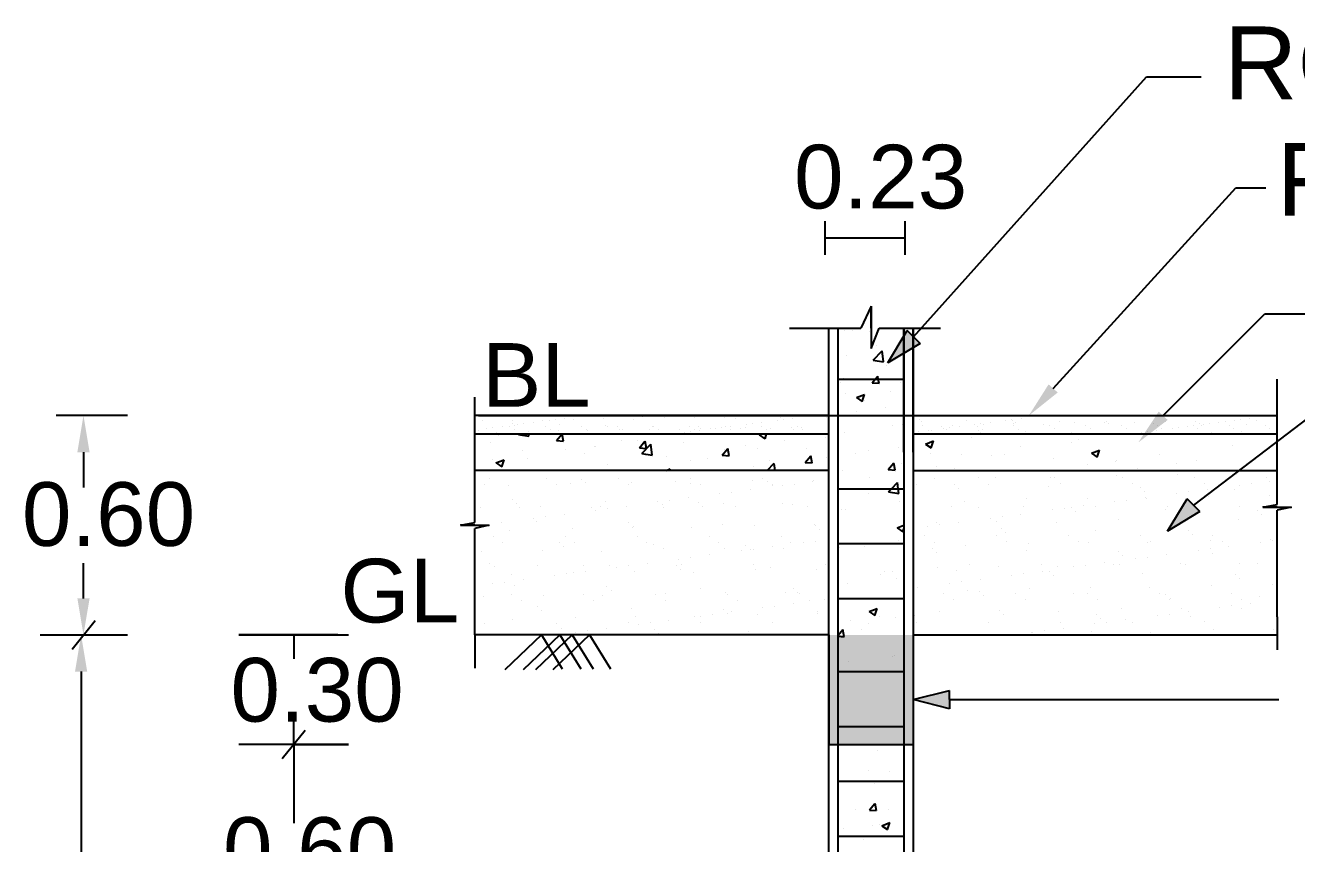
# Model space of a CAD drawing. Header units: metres. Extents: x 0 to 184, y 0 to 104.
# Drawn here: x 55.5 to 63.48, y 15.05 to 20.19 of the extents above; entities that cross this region are included whole.
import ezdxf

# ---------------------------------------------------------------- set-up
doc = ezdxf.new("R2010")
doc.units = ezdxf.units.M
doc.styles.get("Standard").update_dxf_attribs({"font": 'arial.ttf', "height": 0.35})

msp = doc.modelspace()

# ---------------------------------------------------------------- hatches: boundary and pattern name
at = {"lineweight": 25}
h = msp.add_hatch(color=7, dxfattribs=at)
h.paths.add_polyline_path([(61.07136, 18.23718), (61.03425, 18.27429), (61.01395, 18.24046), (61.01395, 18.13222), (61.07136, 18.16666)])
h.paths.add_polyline_path([(61.01395, 18.24046), (60.91248, 18.07133), (61.01395, 18.13222)])
h.paths.add_polyline_path([(61.07484, 18.2337), (61.07136, 18.23718), (61.07136, 18.16666), (61.11543, 18.1931)])
msp.add_hatch(color=7, dxfattribs=at).paths.add_polyline_path([(62.87253, 17.13597), (62.79138, 17.21717), (62.66961, 17.01421)])
h = msp.add_hatch(color=7, dxfattribs=at)
h.paths.add_polyline_path([(61.01395, 16.13168), (60.60064, 16.13168), (60.60064, 15.78725), (61.01395, 15.78725)])
h.paths.add_polyline_path([(61.01395, 16.3613), (60.60064, 16.3613), (60.60064, 16.13168), (61.01395, 16.13168)])
h.paths.add_polyline_path([(61.07136, 16.3613), (61.01395, 16.3613), (61.01395, 15.67244), (61.07136, 15.67244)])
h.paths.add_polyline_path([(61.01395, 15.78725), (60.60064, 15.78725), (60.60064, 15.67244), (61.01395, 15.67244)])
h.paths.add_polyline_path([(60.60064, 16.3613), (60.54323, 16.3613), (60.54323, 15.67244), (60.60064, 15.67244)])

# ---------------------------------------------------------------- linework, layer by layer
at = {"color": 7, "lineweight": 25}
for p, q in [((61.07484, 18.2337), (62.53613, 19.86644)), ((62.53613, 19.86644), (62.88056, 19.86644)), ((61.9509, 17.91009), (63.09755, 19.17105)), ((63.09755, 19.17105), (63.28677, 19.17105)), ((60.51908, 18.74899), (60.51908, 18.9598)), ((61.02164, 18.74899), (61.02164, 18.9598)), ((60.51908, 18.85501), (61.02164, 18.85501)), ((60.8073, 18.42651), (60.74337, 18.28936)), ((60.8073, 18.42651), (60.8073, 18.16146)), ((60.8073, 18.28936), (60.8073, 18.42651)), ((62.64092, 17.73902), (63.28013, 18.37823)), ((63.28013, 18.37823), (63.58133, 18.37823)), ((60.2948, 18.28936), (60.74337, 18.28936)), ((60.54323, 13.03181), (60.54323, 18.28936)), ((60.54323, 17.73902), (60.54323, 18.28936)), ((60.60064, 13.03181), (60.60064, 18.28936)), ((60.60064, 17.5094), (60.60064, 18.28936)), ((60.60064, 18.28936), (60.74337, 18.28936)), ((60.8073, 18.16146), (60.85919, 18.28936)), ((60.85919, 18.28936), (61.01395, 18.28936)), ((60.85919, 18.28936), (61.24359, 18.28936)), ((61.01395, 18.28936), (61.01395, 13.03181)), ((61.01395, 17.50971), (61.01395, 18.28936)), ((61.07136, 18.28936), (61.07136, 13.03181)), ((61.07136, 17.5094), (61.07136, 18.28936)), ((60.63998, 18.27702), (60.63998, 18.27702)), ((60.68913, 18.27533), (60.68913, 18.27533)), ((60.7981, 18.26877), (60.7981, 18.26877)), ((60.91248, 18.07133), (61.03425, 18.27429)), ((61.07484, 18.2337), (61.03425, 18.27429)), ((61.07484, 18.2337), (61.11543, 18.1931)), ((60.54323, 16.3613), (60.54323, 18.19826)), ((60.82099, 18.08758), (60.87752, 18.1465)), ((60.84216, 18.17783), (60.84216, 18.17783)), ((60.88557, 18.0774), (60.87755, 18.14633)), ((61.11543, 18.1931), (60.91248, 18.07133)), ((60.65618, 18.11761), (60.65618, 18.11761)), ((60.82114, 18.08727), (60.88569, 18.07726)), ((60.90742, 18.0511), (60.90742, 18.0511)), ((60.60064, 17.96864), (61.01395, 17.96864)), ((60.60064, 17.96864), (61.01395, 17.96864)), ((60.60064, 17.96864), (61.01395, 17.96864)), ((60.63132, 17.97354), (60.63132, 17.97354)), ((60.81399, 17.946), (60.83299, 17.96864)), ((60.83299, 17.96864), (60.84898, 17.9877)), ((60.85291, 17.96864), (60.84949, 17.98717)), ((60.85788, 17.94167), (60.85291, 17.96864)), ((63.35794, 17.85383), (63.35794, 17.96915)), ((60.61545, 17.94578), (60.61545, 17.94578)), ((60.81397, 17.94593), (60.85735, 17.94214)), ((60.93218, 17.89002), (60.93218, 17.89002)), ((60.99297, 17.95022), (60.99297, 17.95022)), ((58.31953, 17.73902), (58.31953, 17.85434)), ((60.64735, 17.87599), (60.64735, 17.87599)), ((60.7151, 17.85299), (60.76592, 17.8725)), ((60.71521, 17.85282), (60.75131, 17.82846)), ((60.75138, 17.82849), (60.7661, 17.87235)), ((60.76814, 17.83571), (60.76814, 17.83571)), ((63.35794, 17.18172), (63.35794, 17.85383)), ((56.13959, 17.73902), (55.68989, 17.73902)), ((60.54323, 17.73902), (58.31953, 17.73902)), ((58.31953, 17.06691), (58.31953, 17.73902)), ((60.54323, 17.73902), (58.34162, 17.73902)), ((58.34162, 17.73902), (60.54323, 17.73902)), ((58.8822, 17.72101), (58.8822, 17.72101)), ((58.98079, 17.73399), (58.98079, 17.73399)), ((59.01857, 17.73896), (59.01857, 17.73896)), ((59.37117, 17.73144), (59.37117, 17.73144)), ((59.50941, 17.72428), (59.50941, 17.72428)), ((59.6525, 17.73728), (59.6525, 17.73728)), ((59.69939, 17.7267), (59.69939, 17.7267)), ((59.88506, 17.72581), (59.88506, 17.72581)), ((59.94293, 17.73478), (59.94293, 17.73478)), ((59.95631, 17.72252), (59.95631, 17.72252)), ((60.08109, 17.73287), (60.08109, 17.73287)), ((60.23764, 17.72837), (60.23764, 17.72837)), ((60.27108, 17.73529), (60.27108, 17.73529)), ((60.31671, 17.72194), (60.31671, 17.72194)), ((60.4153, 17.73492), (60.4153, 17.73492)), ((60.45675, 17.7344), (60.45675, 17.7344)), ((60.52807, 17.72587), (60.52807, 17.72587)), ((60.54323, 17.73902), (61.07136, 17.73902)), ((60.54323, 16.3613), (60.54323, 17.73902)), ((60.71648, 17.76484), (60.71648, 17.76484)), ((60.89818, 17.78876), (60.89818, 17.78876)), ((61.07136, 17.73902), (63.35794, 17.73902)), ((61.75122, 17.72288), (61.75122, 17.72288)), ((61.84981, 17.73586), (61.84981, 17.73586)), ((63.55281, 17.72596), (62.83197, 17.17658)), ((63.18573, 17.72381), (63.18573, 17.72381)), ((63.28432, 17.73679), (63.28432, 17.73679)), ((58.33981, 17.64873), (58.33981, 17.64873)), ((58.36603, 17.70708), (58.36603, 17.70708)), ((58.39468, 17.65682), (58.39468, 17.65682)), ((58.43246, 17.6618), (58.43246, 17.6618)), ((58.49146, 17.66956), (58.49146, 17.66956)), ((58.53523, 17.66864), (58.53523, 17.66864)), ((58.55447, 17.68891), (58.55447, 17.68891)), ((58.55602, 17.70951), (58.55602, 17.70951)), ((58.56584, 17.64914), (58.56584, 17.64914)), ((58.56785, 17.67665), (58.56785, 17.67665)), ((58.59005, 17.68254), (58.59005, 17.68254)), ((58.62783, 17.68752), (58.62783, 17.68752)), ((58.65416, 17.64146), (58.65416, 17.64146)), ((58.68683, 17.69529), (58.68683, 17.69529)), ((58.74169, 17.70862), (58.74169, 17.70862)), ((58.76126, 17.66905), (58.76126, 17.66905)), ((58.78542, 17.70826), (58.78542, 17.70826)), ((58.79186, 17.64955), (58.79186, 17.64955)), ((58.8232, 17.71324), (58.8232, 17.71324)), ((58.84415, 17.64388), (58.84415, 17.64388)), ((58.84918, 17.68249), (58.84918, 17.68249)), ((58.93772, 17.71568), (58.93772, 17.71568)), ((58.98728, 17.66946), (58.98728, 17.66946)), ((59.01789, 17.64996), (59.01789, 17.64996)), ((59.02982, 17.64299), (59.02982, 17.64299)), ((59.12771, 17.7181), (59.12771, 17.7181)), ((59.13961, 17.67999), (59.13961, 17.67999)), ((59.15299, 17.66774), (59.15299, 17.66774)), ((59.21331, 17.66987), (59.21331, 17.66987)), ((59.22585, 17.65005), (59.22585, 17.65005)), ((59.24392, 17.65037), (59.24392, 17.65037)), ((59.31337, 17.71721), (59.31337, 17.71721)), ((59.41584, 17.65248), (59.41584, 17.65248)), ((59.43432, 17.67358), (59.43432, 17.67358)), ((59.43933, 17.67028), (59.43933, 17.67028)), ((59.46994, 17.65078), (59.46994, 17.65078)), ((59.6015, 17.65159), (59.6015, 17.65159)), ((59.66536, 17.67069), (59.66536, 17.67069)), ((59.69597, 17.65119), (59.69597, 17.65119)), ((59.72474, 17.67108), (59.72474, 17.67108)), ((59.7306, 17.64478), (59.7306, 17.64478)), ((59.73812, 17.65882), (59.73812, 17.65882)), ((59.79754, 17.65865), (59.79754, 17.65865)), ((59.82919, 17.65776), (59.82919, 17.65776)), ((59.86697, 17.66273), (59.86697, 17.66273)), ((59.89139, 17.6711), (59.89139, 17.6711)), ((59.92199, 17.6516), (59.92199, 17.6516)), ((59.92597, 17.6705), (59.92597, 17.6705)), ((59.98752, 17.66107), (59.98752, 17.66107)), ((60.01945, 17.66466), (60.01945, 17.66466)), ((60.02456, 17.68348), (60.02456, 17.68348)), ((60.06234, 17.68845), (60.06234, 17.68845)), ((60.11741, 17.67151), (60.11741, 17.67151)), ((60.12134, 17.69622), (60.12134, 17.69622)), ((60.14802, 17.65201), (60.14802, 17.65201)), ((60.17319, 17.66018), (60.17319, 17.66018)), ((60.21993, 17.7092), (60.21993, 17.7092)), ((60.25771, 17.71417), (60.25771, 17.71417)), ((60.30988, 17.66217), (60.30988, 17.66217)), ((60.32326, 17.64991), (60.32326, 17.64991)), ((60.34344, 17.67192), (60.34344, 17.67192)), ((60.36922, 17.66724), (60.36922, 17.66724)), ((60.37405, 17.65242), (60.37405, 17.65242)), ((60.54144, 17.71361), (60.54144, 17.71361)), ((60.94205, 17.67635), (60.94205, 17.67635)), ((61.00513, 17.68084), (61.00513, 17.68084)), ((61.1132, 17.71696), (61.1132, 17.71696)), ((61.12658, 17.7047), (61.12658, 17.7047)), ((61.13089, 17.67826), (61.13089, 17.67826)), ((61.16511, 17.64571), (61.16511, 17.64571)), ((61.18972, 17.64684), (61.18972, 17.64684)), ((61.24754, 17.67356), (61.24754, 17.67356)), ((61.2637, 17.65869), (61.2637, 17.65869)), ((61.27815, 17.65406), (61.27815, 17.65406)), ((61.30148, 17.66367), (61.30148, 17.66367)), ((61.31656, 17.67737), (61.31656, 17.67737)), ((61.36048, 17.67143), (61.36048, 17.67143)), ((61.40791, 17.71054), (61.40791, 17.71054)), ((61.45907, 17.68441), (61.45907, 17.68441)), ((61.47357, 17.67397), (61.47357, 17.67397)), ((61.48015, 17.64434), (61.48015, 17.64434)), ((61.49685, 17.68939), (61.49685, 17.68939)), ((61.50418, 17.65448), (61.50418, 17.65448)), ((61.51259, 17.68443), (61.51259, 17.68443)), ((61.55585, 17.69716), (61.55585, 17.69716)), ((61.65444, 17.71013), (61.65444, 17.71013)), ((61.69222, 17.71511), (61.69222, 17.71511)), ((61.69834, 17.70805), (61.69834, 17.70805)), ((61.6996, 17.67438), (61.6996, 17.67438)), ((61.70258, 17.68686), (61.70258, 17.68686)), ((61.71172, 17.69579), (61.71172, 17.69579)), ((61.7302, 17.65489), (61.7302, 17.65489)), ((61.88825, 17.68597), (61.88825, 17.68597)), ((61.92562, 17.6748), (61.92562, 17.6748)), ((61.95623, 17.6553), (61.95623, 17.6553)), ((61.99305, 17.70163), (61.99305, 17.70163)), ((62.08428, 17.69303), (62.08428, 17.69303)), ((62.15165, 17.67521), (62.15165, 17.67521)), ((62.18225, 17.65571), (62.18225, 17.65571)), ((62.27426, 17.69545), (62.27426, 17.69545)), ((62.28347, 17.69913), (62.28347, 17.69913)), ((62.29685, 17.68688), (62.29685, 17.68688)), ((62.37767, 17.67562), (62.37767, 17.67562)), ((62.40828, 17.65612), (62.40828, 17.65612)), ((62.45993, 17.69456), (62.45993, 17.69456)), ((62.57818, 17.69272), (62.57818, 17.69272)), ((62.59962, 17.64665), (62.59962, 17.64665)), ((62.6037, 17.67603), (62.6037, 17.67603)), ((62.63431, 17.65653), (62.63431, 17.65653)), ((62.65596, 17.70163), (62.65596, 17.70163)), ((62.69821, 17.65963), (62.69821, 17.65963)), ((62.73599, 17.6646), (62.73599, 17.6646)), ((62.79499, 17.67237), (62.79499, 17.67237)), ((62.82973, 17.67644), (62.82973, 17.67644)), ((62.84595, 17.70405), (62.84595, 17.70405)), ((62.86033, 17.65694), (62.86033, 17.65694)), ((62.86861, 17.69022), (62.86861, 17.69022)), ((62.88199, 17.67796), (62.88199, 17.67796)), ((62.89358, 17.68535), (62.89358, 17.68535)), ((62.93136, 17.69032), (62.93136, 17.69032)), ((62.99036, 17.69809), (62.99036, 17.69809)), ((63.03162, 17.70316), (63.03162, 17.70316)), ((63.05575, 17.67685), (63.05575, 17.67685)), ((63.08636, 17.65735), (63.08636, 17.65735)), ((63.08895, 17.71107), (63.08895, 17.71107)), ((63.12673, 17.71604), (63.12673, 17.71604)), ((63.16332, 17.6838), (63.16332, 17.6838)), ((63.22765, 17.71022), (63.22765, 17.71022)), ((63.28178, 17.67726), (63.28178, 17.67726)), ((63.31238, 17.65776), (63.31238, 17.65776)), ((58.31953, 17.62421), (60.54323, 17.62421)), ((58.33629, 17.6252), (58.33629, 17.6252)), ((58.35184, 17.62421), (58.3551, 17.62392)), ((58.35564, 17.62348), (58.3555, 17.62421)), ((58.41487, 17.57202), (58.41487, 17.57202)), ((58.45813, 17.63439), (58.45813, 17.63439)), ((58.46614, 17.61736), (58.46614, 17.61736)), ((58.59339, 17.62084), (58.59663, 17.62421)), ((58.59354, 17.62053), (58.65809, 17.61052)), ((58.65797, 17.61065), (58.6564, 17.62421)), ((58.78148, 17.61848), (58.78148, 17.61848)), ((58.83231, 17.58217), (58.87569, 17.57838)), ((58.83233, 17.58224), (58.86732, 17.62394)), ((58.85359, 17.60099), (58.85359, 17.60099)), ((58.87623, 17.57793), (58.86783, 17.62342)), ((59.24104, 17.58462), (59.24104, 17.58462)), ((59.34314, 17.58403), (59.34314, 17.58403)), ((59.35292, 17.5367), (59.38791, 17.5784)), ((59.39682, 17.53238), (59.38842, 17.57787)), ((59.4983, 17.61774), (59.4983, 17.61774)), ((59.62849, 17.56825), (59.62849, 17.56825)), ((59.63382, 17.63204), (59.63382, 17.63204)), ((59.6716, 17.63701), (59.6716, 17.63701)), ((60.10526, 17.6189), (60.1191, 17.62421)), ((60.10537, 17.61872), (60.14147, 17.59437)), ((60.14154, 17.59439), (60.15155, 17.62421)), ((60.26587, 17.58327), (60.26587, 17.58327)), ((60.51877, 17.60369), (60.51877, 17.60369)), ((60.63852, 17.63438), (60.63852, 17.63438)), ((61.07136, 17.62421), (63.35794, 17.62421)), ((61.10611, 17.63795), (61.10611, 17.63795)), ((61.14834, 17.56077), (61.19916, 17.58028)), ((61.14844, 17.56059), (61.18455, 17.53624)), ((61.18462, 17.53626), (61.19933, 17.58012)), ((61.44051, 17.59903), (61.44051, 17.59903)), ((61.49353, 17.63209), (61.49353, 17.63209)), ((61.62221, 17.62295), (61.62221, 17.62295)), ((61.77486, 17.63793), (61.77486, 17.63793)), ((62.06529, 17.63543), (62.06529, 17.63543)), ((62.0658, 17.56766), (62.0658, 17.56766)), ((62.11254, 17.59121), (62.11254, 17.59121)), ((62.36, 17.62901), (62.36, 17.62901)), ((62.37241, 17.6274), (62.37241, 17.6274)), ((62.50284, 17.63391), (62.50284, 17.63391)), ((62.54062, 17.63888), (62.54062, 17.63888)), ((62.56239, 17.62983), (62.56239, 17.62983)), ((62.65042, 17.62652), (62.65042, 17.62652)), ((62.74806, 17.62894), (62.74806, 17.62894)), ((62.94409, 17.636), (62.94409, 17.636)), ((63.13408, 17.63842), (63.13408, 17.63842)), ((55.8621, 17.5094), (55.8621, 17.28815)), ((58.61918, 17.51986), (58.61918, 17.51986)), ((58.88655, 17.52392), (58.88655, 17.52392)), ((59.00663, 17.50349), (59.00663, 17.50349)), ((59.06825, 17.54784), (59.06825, 17.54784)), ((59.07502, 17.54508), (59.07502, 17.54508)), ((59.3529, 17.53663), (59.39628, 17.53283)), ((59.368, 17.5007), (59.42453, 17.55962)), ((59.36815, 17.50039), (59.4327, 17.49038)), ((59.39408, 17.48712), (59.39408, 17.48712)), ((59.43258, 17.49052), (59.42456, 17.55945)), ((59.52229, 17.48239), (59.52229, 17.48239)), ((59.87349, 17.49108), (59.91688, 17.48729)), ((59.87352, 17.49115), (59.90851, 17.53285)), ((59.8889, 17.52886), (59.8889, 17.52886)), ((59.91741, 17.48683), (59.90901, 17.53232)), ((60.01594, 17.55188), (60.01594, 17.55188)), ((60.09549, 17.53103), (60.09549, 17.53103)), ((60.39411, 17.4456), (60.4291, 17.4873)), ((60.40339, 17.53551), (60.40339, 17.53551)), ((60.438, 17.44128), (60.4296, 17.48677)), ((60.70725, 17.50249), (60.70725, 17.50249)), ((60.79084, 17.51914), (60.79084, 17.51914)), ((60.98213, 17.53868), (60.98213, 17.53868)), ((61.17829, 17.50277), (61.17829, 17.50277)), ((61.37328, 17.49364), (61.37328, 17.49364)), ((61.56574, 17.4864), (61.56574, 17.4864)), ((61.64252, 17.495), (61.64252, 17.495)), ((61.74594, 17.54475), (61.74594, 17.54475)), ((62.19141, 17.50264), (62.24223, 17.52215)), ((62.19152, 17.50246), (62.22762, 17.47811)), ((62.22769, 17.47814), (62.24241, 17.522)), ((62.62113, 17.49333), (62.62113, 17.49333)), ((63.07951, 17.55368), (63.07951, 17.55368)), ((58.42817, 17.46357), (58.42817, 17.46357)), ((58.45235, 17.44293), (58.50317, 17.46244)), ((58.45246, 17.44276), (58.48856, 17.4184)), ((58.48863, 17.41843), (58.50335, 17.46229)), ((58.65174, 17.47243), (58.65174, 17.47243)), ((59.14963, 17.43129), (59.14963, 17.43129)), ((59.52092, 17.39459), (59.54624, 17.40431)), ((59.54321, 17.39459), (59.54642, 17.40416)), ((59.67221, 17.45838), (59.67221, 17.45838)), ((59.78153, 17.47075), (59.78153, 17.47075)), ((60.06717, 17.41822), (60.06717, 17.41822)), ((60.15607, 17.39459), (60.19914, 17.43948)), ((60.16898, 17.45438), (60.16898, 17.45438)), ((60.20437, 17.39459), (60.19917, 17.43931)), ((60.39408, 17.44554), (60.43747, 17.44174)), ((60.52555, 17.47857), (60.52555, 17.47857)), ((60.9147, 17.40006), (60.94969, 17.44176)), ((60.94388, 17.42164), (60.94388, 17.42164)), ((60.95859, 17.39573), (60.95019, 17.44122)), ((60.99631, 17.43923), (60.99631, 17.43923)), ((61.21924, 17.42235), (61.21924, 17.42235)), ((61.33133, 17.40527), (61.33133, 17.40527)), ((61.95319, 17.47003), (61.95319, 17.47003)), ((62.16454, 17.43322), (62.16454, 17.43322)), ((62.34064, 17.45366), (62.34064, 17.45366)), ((62.34624, 17.45714), (62.34624, 17.45714)), ((62.48069, 17.40402), (62.48069, 17.40402)), ((62.72809, 17.43729), (62.72809, 17.43729)), ((62.85335, 17.45512), (62.85335, 17.45512)), ((60.54323, 17.39459), (58.31953, 17.39459)), ((58.40888, 17.34578), (58.40888, 17.34578)), ((58.76867, 17.34338), (58.76867, 17.34338)), ((58.98973, 17.34079), (58.98973, 17.34079)), ((59.22072, 17.3442), (59.22072, 17.3442)), ((59.57915, 17.32795), (59.57915, 17.32795)), ((59.67277, 17.34502), (59.67277, 17.34502)), ((60.06494, 17.32971), (60.06494, 17.32971)), ((60.12482, 17.34584), (60.12482, 17.34584)), ((60.54323, 17.39459), (60.13013, 17.39459)), ((60.16, 17.32296), (60.16, 17.32296)), ((60.44242, 17.32494), (60.44242, 17.32494)), ((60.44491, 17.33456), (60.44491, 17.33456)), ((60.6297, 17.39276), (60.6297, 17.39276)), ((60.79597, 17.34969), (60.79597, 17.34969)), ((60.91468, 17.39999), (60.95806, 17.39619)), ((61.07136, 17.39459), (63.35794, 17.39459)), ((61.20831, 17.34691), (61.20831, 17.34691)), ((61.46892, 17.39459), (61.47028, 17.39621)), ((61.47099, 17.39459), (61.47079, 17.39567)), ((61.48098, 17.34831), (61.48098, 17.34831)), ((61.58828, 17.35175), (61.58828, 17.35175)), ((61.93303, 17.34913), (61.93303, 17.34913)), ((61.95962, 17.34997), (61.95962, 17.34997)), ((62.35168, 17.3641), (62.35168, 17.3641)), ((62.38508, 17.34995), (62.38508, 17.34995)), ((62.73166, 17.36894), (62.73166, 17.36894)), ((62.83714, 17.35077), (62.83714, 17.35077)), ((62.96368, 17.3902), (62.96368, 17.3902)), ((63.10299, 17.36716), (63.10299, 17.36716)), ((63.28919, 17.35159), (63.28919, 17.35159)), ((63.31144, 17.32681), (63.31144, 17.32681)), ((58.37783, 17.30356), (58.37783, 17.30356)), ((58.52951, 17.2984), (58.52951, 17.2984)), ((58.82988, 17.30438), (58.82988, 17.30438)), ((58.92157, 17.31252), (58.92157, 17.31252)), ((59.01649, 17.31627), (59.01649, 17.31627)), ((59.28193, 17.3052), (59.28193, 17.3052)), ((59.30154, 17.31737), (59.30154, 17.31737)), ((59.67288, 17.31559), (59.67288, 17.31559)), ((59.73399, 17.30602), (59.73399, 17.30602)), ((59.85811, 17.24801), (59.85811, 17.24801)), ((59.93367, 17.25796), (59.93367, 17.25796)), ((60.05168, 17.27349), (60.05168, 17.27349)), ((60.18604, 17.30685), (60.18604, 17.30685)), ((60.18676, 17.29845), (60.18676, 17.29845)), ((60.24885, 17.29945), (60.24885, 17.29945)), ((60.32441, 17.3094), (60.32441, 17.3094)), ((60.60064, 17.27978), (61.01395, 17.27978)), ((60.79119, 17.25241), (60.79119, 17.25241)), ((60.91722, 17.26043), (60.93579, 17.27978)), ((60.91736, 17.26012), (60.98191, 17.25011)), ((60.93579, 17.27978), (60.97375, 17.31935)), ((60.97836, 17.27978), (60.97378, 17.31917)), ((60.9818, 17.25024), (60.97836, 17.27978)), ((61.09014, 17.30849), (61.09014, 17.30849)), ((61.33028, 17.30514), (61.33028, 17.30514)), ((61.35703, 17.28062), (61.35703, 17.28062)), ((61.54219, 17.30931), (61.54219, 17.30931)), ((61.91969, 17.2923), (61.91969, 17.2923)), ((61.99425, 17.31013), (61.99425, 17.31013)), ((62.4463, 17.31095), (62.4463, 17.31095)), ((62.50055, 17.28731), (62.50055, 17.28731)), ((62.5273, 17.2628), (62.5273, 17.2628)), ((62.72713, 17.24988), (62.72713, 17.24988)), ((62.80269, 17.25983), (62.80269, 17.25983)), ((62.89835, 17.31177), (62.89835, 17.31177)), ((62.9207, 17.27536), (62.9207, 17.27536)), ((63.08996, 17.27448), (63.08996, 17.27448)), ((63.11787, 17.30132), (63.11787, 17.30132)), ((63.19343, 17.31127), (63.19343, 17.31127)), ((63.3504, 17.31259), (63.3504, 17.31259)), ((58.35446, 17.16408), (58.35446, 17.16408)), ((58.55336, 17.21338), (58.55336, 17.21338)), ((58.58012, 17.18887), (58.58012, 17.18887)), ((58.5982, 17.16317), (58.5982, 17.16317)), ((58.73443, 17.16892), (58.73443, 17.16892)), ((59.05025, 17.16399), (59.05025, 17.16399)), ((59.10576, 17.16714), (59.10576, 17.16714)), ((59.14278, 17.20055), (59.14278, 17.20055)), ((59.2702, 17.17061), (59.2702, 17.17061)), ((59.46737, 17.19657), (59.46737, 17.19657)), ((59.49783, 17.18127), (59.49783, 17.18127)), ((59.5023, 17.16481), (59.5023, 17.16481)), ((59.54293, 17.20652), (59.54293, 17.20652)), ((59.66094, 17.22205), (59.66094, 17.22205)), ((59.72363, 17.19556), (59.72363, 17.19556)), ((59.75039, 17.17104), (59.75039, 17.17104)), ((59.8778, 17.18612), (59.8778, 17.18612)), ((59.95435, 17.16563), (59.95435, 17.16563)), ((60.24913, 17.18433), (60.24913, 17.18433)), ((60.31305, 17.18272), (60.31305, 17.18272)), ((60.40641, 17.16645), (60.40641, 17.16645)), ((60.98748, 17.19761), (60.98748, 17.19761)), ((61.31051, 17.1681), (61.31051, 17.1681)), ((61.39251, 17.20153), (61.39251, 17.20153)), ((61.48332, 17.1649), (61.48332, 17.1649)), ((61.76256, 17.16892), (61.76256, 17.16892)), ((61.78457, 17.21565), (61.78457, 17.21565)), ((62.13922, 17.17248), (62.13922, 17.17248)), ((62.16454, 17.2205), (62.16454, 17.2205)), ((62.21462, 17.16974), (62.21462, 17.16974)), ((62.33639, 17.19844), (62.33639, 17.19844)), ((62.41195, 17.20839), (62.41195, 17.20839)), ((62.52996, 17.22392), (62.52996, 17.22392)), ((62.53588, 17.21872), (62.53588, 17.21872)), ((62.66667, 17.17056), (62.66667, 17.17056)), ((62.66961, 17.01421), (62.79138, 17.21717)), ((62.87088, 17.13762), (62.79138, 17.21717)), ((62.83197, 17.17658), (62.79138, 17.21717)), ((62.92794, 17.23284), (62.92794, 17.23284)), ((63.11872, 17.17138), (63.11872, 17.17138)), ((63.26766, 17.16497), (63.35794, 17.18172)), ((63.26766, 17.16497), (63.44691, 17.16497)), ((63.35794, 17.16497), (63.26766, 17.16497)), ((63.30791, 17.23769), (63.30791, 17.23769)), ((63.44691, 17.16497), (63.35794, 17.14584)), ((58.68589, 17.09368), (58.68589, 17.09368)), ((58.76145, 17.10363), (58.76145, 17.10363)), ((58.87946, 17.11917), (58.87946, 17.11917)), ((59.07663, 17.14513), (59.07663, 17.14513)), ((59.15219, 17.15507), (59.15219, 17.15507)), ((60.62087, 17.15115), (60.62087, 17.15115)), ((60.64645, 17.1502), (60.64645, 17.1502)), ((61.55491, 17.09555), (61.55491, 17.09555)), ((61.63047, 17.1055), (61.63047, 17.1055)), ((61.74848, 17.12104), (61.74848, 17.12104)), ((61.94565, 17.147), (61.94565, 17.147)), ((62.02121, 17.15694), (62.02121, 17.15694)), ((62.06418, 17.15991), (62.06418, 17.15991)), ((62.09093, 17.13539), (62.09093, 17.13539)), ((62.36083, 17.0844), (62.36083, 17.0844)), ((62.65359, 17.14707), (62.65359, 17.14707)), ((62.87256, 17.13598), (62.66961, 17.01421)), ((63.11214, 17.08746), (63.11214, 17.08746)), ((63.23445, 17.14208), (63.23445, 17.14208)), ((63.2612, 17.11757), (63.2612, 17.11757)), ((63.35794, 16.47611), (63.35794, 17.14584)), ((58.22924, 17.05016), (58.31953, 17.06691)), ((58.22924, 17.05016), (58.4085, 17.05016)), ((58.31953, 17.05016), (58.22924, 17.05016)), ((58.4085, 17.05016), (58.31953, 17.03103)), ((58.31953, 16.3613), (58.31953, 17.03103)), ((58.37071, 17.05219), (58.37071, 17.05219)), ((58.48872, 17.06773), (58.48872, 17.06773)), ((58.53865, 17.0187), (58.53865, 17.0187)), ((58.7064, 17.07314), (58.7064, 17.07314)), ((58.93071, 17.03282), (58.93071, 17.03282)), ((59.28726, 17.06815), (59.28726, 17.06815)), ((59.31069, 17.03767), (59.31069, 17.03767)), ((59.31402, 17.04364), (59.31402, 17.04364)), ((59.68202, 17.03589), (59.68202, 17.03589)), ((59.87668, 17.05532), (59.87668, 17.05532)), ((60.07409, 17.05001), (60.07409, 17.05001)), ((60.45406, 17.05486), (60.45406, 17.05486)), ((60.45753, 17.05033), (60.45753, 17.05033)), ((60.48429, 17.02581), (60.48429, 17.02581)), ((60.97174, 17.03445), (61.01395, 17.05066)), ((60.97185, 17.03428), (61.00795, 17.00992)), ((61.00802, 17.00995), (61.01395, 17.02764)), ((61.16417, 17.04411), (61.16417, 17.04411)), ((61.21746, 17.06721), (61.21746, 17.06721)), ((61.23973, 17.05406), (61.23973, 17.05406)), ((61.35774, 17.0696), (61.35774, 17.0696)), ((61.59743, 17.07205), (61.59743, 17.07205)), ((61.6278, 17.03251), (61.6278, 17.03251)), ((61.65456, 17.00799), (61.65456, 17.00799)), ((61.96876, 17.07027), (61.96876, 17.07027)), ((62.21722, 17.01967), (62.21722, 17.01967)), ((62.79807, 17.01468), (62.79807, 17.01468)), ((58.43385, 16.97906), (58.43385, 16.97906)), ((58.49506, 16.94006), (58.49506, 16.94006)), ((58.85089, 16.94075), (58.85089, 16.94075)), ((58.8859, 16.97988), (58.8859, 16.97988)), ((58.94712, 16.94088), (58.94712, 16.94088)), ((59.33796, 16.9807), (59.33796, 16.9807)), ((59.39917, 16.9417), (59.39917, 16.9417)), ((59.4403, 16.92792), (59.4403, 16.92792)), ((59.79001, 16.98152), (59.79001, 16.98152)), ((59.85122, 16.94253), (59.85122, 16.94253)), ((60.02116, 16.92293), (60.02116, 16.92293)), ((60.24206, 16.98235), (60.24206, 16.98235)), ((60.30327, 16.94335), (60.30327, 16.94335)), ((60.38269, 16.94123), (60.38269, 16.94123)), ((60.45825, 16.95118), (60.45825, 16.95118)), ((60.60064, 16.93535), (61.01395, 16.93535)), ((60.97866, 16.95599), (60.97866, 16.95599)), ((61.14616, 16.98399), (61.14616, 16.98399)), ((61.20738, 16.94499), (61.20738, 16.94499)), ((61.40165, 16.92183), (61.40165, 16.92183)), ((61.59822, 16.98481), (61.59822, 16.98481)), ((61.65943, 16.94581), (61.65943, 16.94581)), ((61.79371, 16.93595), (61.79371, 16.93595)), ((62.05027, 16.98563), (62.05027, 16.98563)), ((62.11148, 16.94663), (62.11148, 16.94663)), ((62.17369, 16.9408), (62.17369, 16.9408)), ((62.50232, 16.98645), (62.50232, 16.98645)), ((62.54502, 16.93902), (62.54502, 16.93902)), ((62.56353, 16.94745), (62.56353, 16.94745)), ((62.82483, 16.99016), (62.82483, 16.99016)), ((62.93709, 16.95314), (62.93709, 16.95314)), ((62.95437, 16.98727), (62.95437, 16.98727)), ((63.01559, 16.94828), (63.01559, 16.94828)), ((63.25171, 16.9431), (63.25171, 16.9431)), ((63.31706, 16.95799), (63.31706, 16.95799)), ((63.32727, 16.95305), (63.32727, 16.95305)), ((58.3636, 16.88438), (58.3636, 16.88438)), ((58.74357, 16.88923), (58.74357, 16.88923)), ((58.87764, 16.91623), (58.87764, 16.91623)), ((59.11491, 16.88744), (59.11491, 16.88744)), ((59.50697, 16.90157), (59.50697, 16.90157)), ((59.67677, 16.84829), (59.67677, 16.84829)), ((59.79478, 16.86383), (59.79478, 16.86383)), ((59.88694, 16.90642), (59.88694, 16.90642)), ((59.99195, 16.88979), (59.99195, 16.88979)), ((60.04791, 16.89841), (60.04791, 16.89841)), ((60.06751, 16.89973), (60.06751, 16.89973)), ((60.18552, 16.91527), (60.18552, 16.91527)), ((60.25828, 16.90464), (60.25828, 16.90464)), ((60.61205, 16.90953), (60.61205, 16.90953)), ((60.766, 16.91663), (60.766, 16.91663)), ((61.19143, 16.9051), (61.19143, 16.9051)), ((61.21819, 16.88058), (61.21819, 16.88058)), ((61.78085, 16.89227), (61.78085, 16.89227)), ((62.3617, 16.88728), (62.3617, 16.88728)), ((62.38846, 16.86276), (62.38846, 16.86276)), ((62.54579, 16.85016), (62.54579, 16.85016)), ((62.6638, 16.8657), (62.6638, 16.8657)), ((62.86097, 16.89166), (62.86097, 16.89166)), ((62.93653, 16.9016), (62.93653, 16.9016)), ((62.95112, 16.87444), (62.95112, 16.87444)), ((63.05454, 16.91714), (63.05454, 16.91714)), ((55.8621, 16.59084), (55.8621, 16.81209)), ((58.41451, 16.81335), (58.41451, 16.81335)), ((58.44127, 16.78883), (58.44127, 16.78883)), ((58.71543, 16.79967), (58.71543, 16.79967)), ((59.00393, 16.80051), (59.00393, 16.80051)), ((59.16749, 16.80049), (59.16749, 16.80049)), ((59.21047, 16.7869), (59.21047, 16.7869)), ((59.28603, 16.79685), (59.28603, 16.79685)), ((59.40404, 16.81239), (59.40404, 16.81239)), ((59.58479, 16.79552), (59.58479, 16.79552)), ((59.60121, 16.83834), (59.60121, 16.83834)), ((59.61154, 16.771), (59.61154, 16.771)), ((59.61954, 16.80131), (59.61954, 16.80131)), ((60.07159, 16.80214), (60.07159, 16.80214)), ((60.08323, 16.77032), (60.08323, 16.77032)), ((60.1742, 16.78269), (60.1742, 16.78269)), ((60.4632, 16.77516), (60.4632, 16.77516)), ((60.52364, 16.80296), (60.52364, 16.80296)), ((60.89256, 16.76295), (60.89256, 16.76295)), ((61.2266, 16.78751), (61.2266, 16.78751)), ((61.34447, 16.76486), (61.34447, 16.76486)), ((61.42775, 16.8046), (61.42775, 16.8046)), ((61.60657, 16.79235), (61.60657, 16.79235)), ((61.8798, 16.80542), (61.8798, 16.80542)), ((61.88232, 16.76282), (61.88232, 16.76282)), ((61.97791, 16.79057), (61.97791, 16.79057)), ((62.07949, 16.78877), (62.07949, 16.78877)), ((62.15505, 16.79872), (62.15505, 16.79872)), ((62.27306, 16.81426), (62.27306, 16.81426)), ((62.33185, 16.80624), (62.33185, 16.80624)), ((62.36997, 16.8047), (62.36997, 16.8047)), ((62.47023, 16.84021), (62.47023, 16.84021)), ((62.74994, 16.80954), (62.74994, 16.80954)), ((62.7839, 16.80706), (62.7839, 16.80706)), ((63.12128, 16.80776), (63.12128, 16.80776)), ((63.23596, 16.80788), (63.23596, 16.80788)), ((58.42899, 16.68402), (58.42899, 16.68402)), ((58.50455, 16.69397), (58.50455, 16.69397)), ((58.54779, 16.739), (58.54779, 16.739)), ((58.62256, 16.7095), (58.62256, 16.7095)), ((58.81973, 16.73546), (58.81973, 16.73546)), ((58.89529, 16.74541), (58.89529, 16.74541)), ((58.93986, 16.75312), (58.93986, 16.75312)), ((59.0133, 16.76094), (59.0133, 16.76094)), ((59.31983, 16.75797), (59.31983, 16.75797)), ((59.69117, 16.75619), (59.69117, 16.75619)), ((60.8677, 16.74023), (60.8677, 16.74023)), ((60.93991, 16.75727), (60.93991, 16.75727)), ((60.96983, 16.71438), (60.96983, 16.71438)), ((61.29801, 16.68589), (61.29801, 16.68589)), ((61.37357, 16.69584), (61.37357, 16.69584)), ((61.49158, 16.71137), (61.49158, 16.71137)), ((61.68875, 16.73733), (61.68875, 16.73733)), ((61.76431, 16.74728), (61.76431, 16.74728)), ((61.92533, 16.75987), (61.92533, 16.75987)), ((61.95208, 16.73535), (61.95208, 16.73535)), ((62.51475, 16.74704), (62.51475, 16.74704)), ((63.0956, 16.74205), (63.0956, 16.74205)), ((63.12236, 16.71753), (63.12236, 16.71753)), ((58.37274, 16.60468), (58.37274, 16.60468)), ((58.55109, 16.61556), (58.55109, 16.61556)), ((58.56756, 16.67311), (58.56756, 16.67311)), ((58.75272, 16.60953), (58.75272, 16.60953)), ((59.00314, 16.61638), (59.00314, 16.61638)), ((59.12405, 16.60774), (59.12405, 16.60774)), ((59.14841, 16.66812), (59.14841, 16.66812)), ((59.17517, 16.6436), (59.17517, 16.6436)), ((59.45519, 16.6172), (59.45519, 16.6172)), ((59.51612, 16.62187), (59.51612, 16.62187)), ((59.73783, 16.65528), (59.73783, 16.65528)), ((59.89609, 16.62672), (59.89609, 16.62672)), ((59.90724, 16.61803), (59.90724, 16.61803)), ((60.26742, 16.62494), (60.26742, 16.62494)), ((60.31868, 16.65029), (60.31868, 16.65029)), ((60.34544, 16.62578), (60.34544, 16.62578)), ((60.3593, 16.61885), (60.3593, 16.61885)), ((60.60322, 16.66791), (60.60322, 16.66791)), ((60.65814, 16.68183), (60.65814, 16.68183)), ((61.10084, 16.65993), (61.10084, 16.65993)), ((61.2634, 16.62049), (61.2634, 16.62049)), ((61.41079, 16.64213), (61.41079, 16.64213)), ((61.48896, 16.63247), (61.48896, 16.63247)), ((61.51571, 16.60795), (61.51571, 16.60795)), ((61.71545, 16.62131), (61.71545, 16.62131)), ((61.80286, 16.65625), (61.80286, 16.65625)), ((62.07837, 16.61963), (62.07837, 16.61963)), ((62.1675, 16.62213), (62.1675, 16.62213)), ((62.18283, 16.6611), (62.18283, 16.6611)), ((62.55417, 16.65932), (62.55417, 16.65932)), ((62.61956, 16.62295), (62.61956, 16.62295)), ((62.65923, 16.61464), (62.65923, 16.61464)), ((62.94623, 16.67344), (62.94623, 16.67344)), ((63.07161, 16.62378), (63.07161, 16.62378)), ((63.3262, 16.67829), (63.3262, 16.67829)), ((58.6123, 16.57656), (58.6123, 16.57656)), ((58.71204, 16.54071), (58.71204, 16.54071)), ((59.06435, 16.57739), (59.06435, 16.57739)), ((59.30146, 16.52788), (59.30146, 16.52788)), ((59.51641, 16.57821), (59.51641, 16.57821)), ((59.88231, 16.52289), (59.88231, 16.52289)), ((59.96846, 16.57903), (59.96846, 16.57903)), ((60.12579, 16.53156), (60.12579, 16.53156)), ((60.20135, 16.54151), (60.20135, 16.54151)), ((60.31936, 16.55705), (60.31936, 16.55705)), ((60.42051, 16.57985), (60.42051, 16.57985)), ((60.51653, 16.58301), (60.51653, 16.58301)), ((60.60064, 16.59092), (61.01395, 16.59092)), ((60.79514, 16.50813), (60.84596, 16.52764)), ((60.83142, 16.48363), (60.84614, 16.52749)), ((61.32461, 16.58149), (61.32461, 16.58149)), ((61.77667, 16.58231), (61.77667, 16.58231)), ((62.22872, 16.58314), (62.22872, 16.58314)), ((62.37912, 16.525), (62.37912, 16.525)), ((62.68077, 16.58396), (62.68077, 16.58396)), ((62.68598, 16.59013), (62.68598, 16.59013)), ((62.75909, 16.52984), (62.75909, 16.52984)), ((62.99481, 16.53343), (62.99481, 16.53343)), ((63.07037, 16.54338), (63.07037, 16.54338)), ((63.13042, 16.52806), (63.13042, 16.52806)), ((63.13282, 16.58478), (63.13282, 16.58478)), ((63.18838, 16.55892), (63.18838, 16.55892)), ((63.24864, 16.60181), (63.24864, 16.60181)), ((55.93517, 16.44986), (55.79193, 16.2704)), ((58.55694, 16.4593), (58.55694, 16.4593)), ((58.7388, 16.5162), (58.7388, 16.5162)), ((58.949, 16.47342), (58.949, 16.47342)), ((59.32897, 16.47827), (59.32897, 16.47827)), ((59.53788, 16.45416), (59.53788, 16.45416)), ((59.70031, 16.47649), (59.70031, 16.47649)), ((59.73505, 16.48012), (59.73505, 16.48012)), ((59.8106, 16.49007), (59.8106, 16.49007)), ((59.90907, 16.49837), (59.90907, 16.49837)), ((59.92862, 16.50561), (59.92862, 16.50561)), ((60.09237, 16.49062), (60.09237, 16.49062)), ((60.47173, 16.51005), (60.47173, 16.51005)), ((60.47235, 16.49546), (60.47235, 16.49546)), ((60.67676, 16.45396), (60.67676, 16.45396)), ((60.79525, 16.50796), (60.83135, 16.48361)), ((60.85846, 16.47788), (60.85846, 16.47788)), ((60.961, 16.47276), (60.961, 16.47276)), ((61.07934, 16.48055), (61.07934, 16.48055)), ((61.23575, 16.50781), (61.23575, 16.50781)), ((61.61572, 16.51265), (61.61572, 16.51265)), ((61.642, 16.49223), (61.642, 16.49223)), ((61.98705, 16.51087), (61.98705, 16.51087)), ((62.22286, 16.48724), (62.22286, 16.48724)), ((62.24961, 16.46272), (62.24961, 16.46272)), ((62.4069, 16.45603), (62.4069, 16.45603)), ((62.44909, 16.44274), (62.44909, 16.44274)), ((62.60407, 16.48199), (62.60407, 16.48199)), ((62.67963, 16.49194), (62.67963, 16.49194)), ((62.79764, 16.50748), (62.79764, 16.50748)), ((62.81227, 16.4744), (62.81227, 16.4744)), ((62.90114, 16.44357), (62.90114, 16.44357)), ((63.35319, 16.44439), (63.35319, 16.44439)), ((63.35794, 16.47611), (63.35794, 16.26786)), ((58.38062, 16.43535), (58.38062, 16.43535)), ((58.83267, 16.43617), (58.83267, 16.43617)), ((58.86509, 16.40047), (58.86509, 16.40047)), ((58.95357, 16.37724), (58.95357, 16.37724)), ((59.02912, 16.38718), (59.02912, 16.38718)), ((59.14714, 16.40272), (59.14714, 16.40272)), ((59.28472, 16.43699), (59.28472, 16.43699)), ((59.34431, 16.42868), (59.34431, 16.42868)), ((59.41986, 16.43863), (59.41986, 16.43863)), ((59.44594, 16.39548), (59.44594, 16.39548)), ((59.4727, 16.37097), (59.4727, 16.37097)), ((59.73677, 16.43782), (59.73677, 16.43782)), ((60.03536, 16.38265), (60.03536, 16.38265)), ((60.18883, 16.43864), (60.18883, 16.43864)), ((60.60064, 16.35981), (60.63051, 16.39541)), ((60.6394, 16.34939), (60.63101, 16.39488)), ((60.74816, 16.39402), (60.74816, 16.39402)), ((60.79383, 16.43061), (60.79383, 16.43061)), ((61.01344, 16.43327), (61.01395, 16.4338)), ((61.01359, 16.43296), (61.01395, 16.43291)), ((61.09293, 16.44028), (61.09293, 16.44028)), ((61.20563, 16.36482), (61.20563, 16.36482)), ((61.54498, 16.4411), (61.54498, 16.4411)), ((61.812, 16.37655), (61.812, 16.37655)), ((61.82259, 16.37911), (61.82259, 16.37911)), ((61.89814, 16.38905), (61.89814, 16.38905)), ((61.99704, 16.44192), (61.99704, 16.44192)), ((62.01616, 16.40459), (62.01616, 16.40459)), ((62.19198, 16.3814), (62.19198, 16.3814)), ((62.21333, 16.43055), (62.21333, 16.43055)), ((62.28889, 16.4405), (62.28889, 16.4405)), ((62.56331, 16.37962), (62.56331, 16.37962)), ((62.95537, 16.39374), (62.95537, 16.39374)), ((63.33535, 16.39859), (63.33535, 16.39859)), ((63.35794, 16.41949), (63.35794, 16.3613)), ((55.59098, 16.3613), (56.13799, 16.3613)), ((56.83792, 16.3613), (57.52678, 16.3613)), ((57.18235, 16.3613), (56.83792, 16.3613)), ((57.45984, 16.36122), (57.01013, 16.36122)), ((57.18235, 16.3613), (57.18235, 16.21205)), ((58.31953, 16.3613), (58.31953, 16.15305)), ((58.34162, 16.3613), (58.31953, 16.36122)), ((60.54323, 16.3613), (58.34162, 16.3613)), ((58.73707, 16.3613), (58.50711, 16.14141)), ((58.85387, 16.3613), (58.62391, 16.14141)), ((58.93052, 16.3613), (58.70057, 16.14141)), ((58.73707, 16.3613), (58.86847, 16.1487)), ((59.04003, 16.3613), (58.81007, 16.14141)), ((58.85387, 16.3613), (58.98527, 16.1487)), ((58.93052, 16.3613), (59.06193, 16.1487)), ((59.04003, 16.3613), (59.17143, 16.1487)), ((60.54323, 14.29472), (60.54323, 16.3613)), ((60.54323, 16.3613), (60.54323, 15.67244)), ((60.60064, 16.3532), (60.63888, 16.34985)), ((61.07136, 16.3613), (63.35794, 16.3613)), ((61.41994, 16.36243), (61.41994, 16.36243)), ((60.94241, 16.22781), (60.94241, 16.22781)), ((60.95218, 16.23115), (60.95218, 16.23115)), ((55.84726, 16.13168), (55.84726, 14.43322)), ((60.60064, 16.13168), (61.01395, 16.13168)), ((60.66753, 16.19162), (60.66753, 16.19162)), ((61.07136, 15.95566), (61.30098, 16.01306)), ((61.30098, 15.95566), (61.30098, 16.01306)), ((61.30098, 15.89825), (61.07136, 15.95566)), ((61.30098, 15.95566), (63.36756, 15.95566)), ((61.30098, 15.95566), (61.30098, 15.89825)), ((57.18235, 15.67244), (57.18235, 15.82169)), ((57.25397, 15.76217), (57.11073, 15.58271)), ((60.60064, 15.78725), (61.01395, 15.78725)), ((57.52678, 15.67244), (56.83792, 15.67244)), ((57.18235, 15.67244), (57.18235, 15.17876)), ((57.18235, 15.67244), (57.52678, 15.67244)), ((60.54323, 15.67244), (61.07136, 15.67244)), ((60.84987, 15.63783), (60.84987, 15.63783)), ((60.79169, 15.51153), (60.79169, 15.51153)), ((60.9257, 15.5063), (60.9257, 15.5063)), ((60.60064, 15.44282), (61.01395, 15.44282)), ((60.82798, 15.42936), (60.82798, 15.42936)), ((61.00968, 15.45328), (61.00968, 15.45328)), ((60.70854, 15.26694), (60.70854, 15.26694)), ((60.79691, 15.26176), (60.84029, 15.25796)), ((60.79694, 15.26182), (60.83193, 15.30352)), ((60.8408, 15.2575), (60.83241, 15.30299)), ((60.91688, 15.26468), (60.91688, 15.26468)), ((60.81874, 15.16701), (60.81874, 15.16701)), ((60.86157, 15.16945), (60.86157, 15.16945)), ((60.87518, 15.16327), (60.926, 15.18278)), ((60.91146, 15.13877), (60.92617, 15.18263)), ((60.60064, 15.09839), (61.01395, 15.09839)), ((60.63704, 15.14309), (60.63704, 15.14309)), ((60.87529, 15.1631), (60.91139, 15.13875)), ((60.76172, 15.07847), (60.76172, 15.07847))]:
    msp.add_line(p, q, dxfattribs=at)
for points in [[(61.97941, 17.88456), (61.79773, 17.73902), (61.92239, 17.93562)], [(55.82383, 17.5094), (55.90037, 17.5094), (55.8621, 17.73902)], [(62.66977, 17.71219), (62.48537, 17.57011), (62.61372, 17.76432)], [(55.82383, 16.59084), (55.90037, 16.59084), (55.8621, 16.36122)], [(55.80899, 16.13168), (55.88553, 16.13168), (55.84726, 16.3613)], [(61.30098, 15.89825), (61.30098, 16.01306), (61.07136, 15.95566)]]:
    msp.add_solid(points, dxfattribs=at)

# ---------------------------------------------------------------- texts
for s, height, p in [('RCC COLUMN 23x23cms', 0.4572, (63.02313, 19.7264)), ('0.23', 0.40005, (60.32376, 19.04062)), ('FLOOR  FINISHING', 0.4572, (63.35443, 18.99455)), ('BL', 0.40005, (58.36403, 17.79472)), ('0.60', 0.40005, (55.47576, 16.92076)), ('GL', 0.40005, (57.47606, 16.43984)), ('0.30', 0.40005, (56.78536, 15.81679)), ('0.60', 0.40005, (56.73825, 14.81622))]:
    msp.add_text(s, height=height, dxfattribs=at).set_placement(p)

doc.saveas('drawing.dxf')
